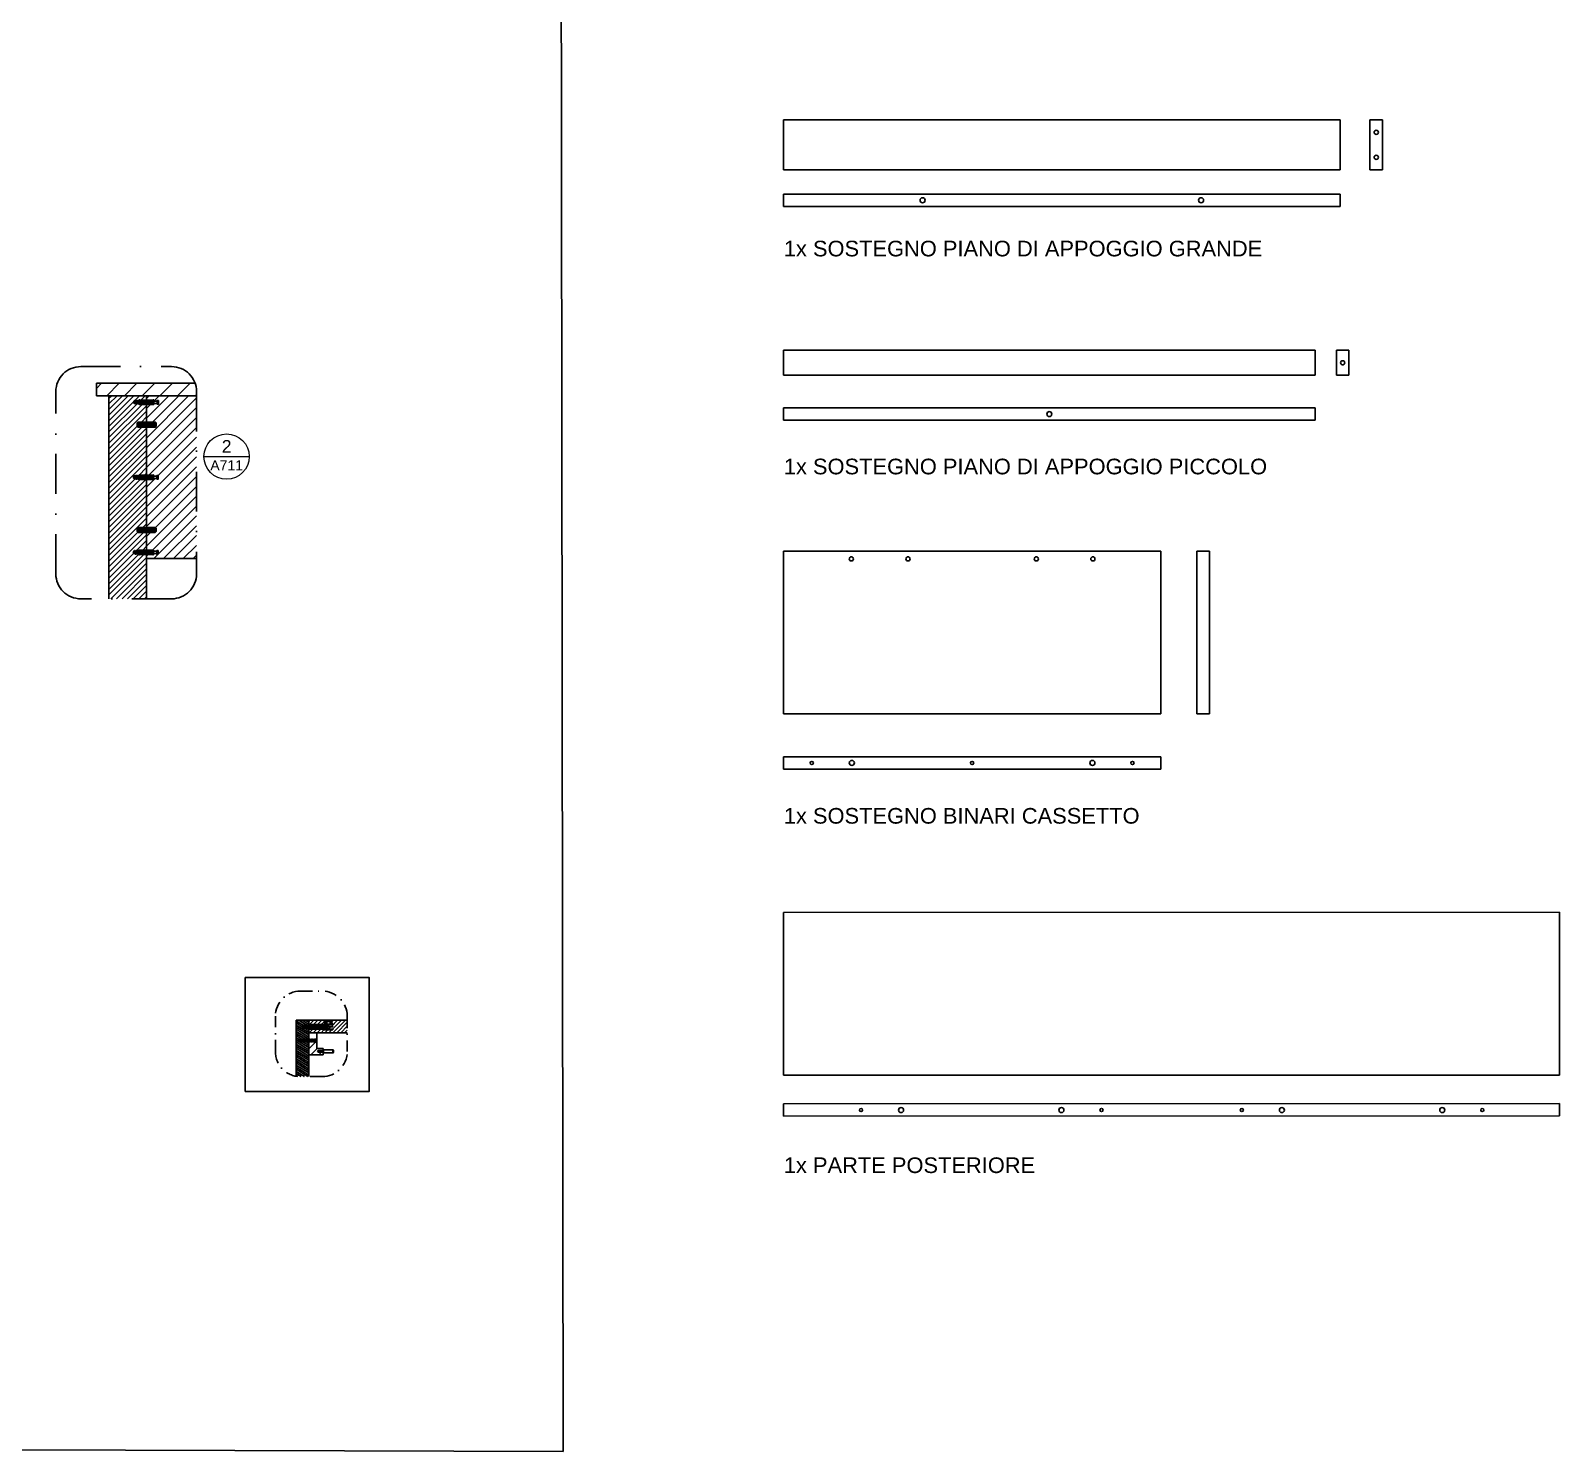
# Model space of a CAD drawing. Header units: millimetres. Extents: x 233 to 6102, y 2 to 2508.
# Drawn here: x 4704 to 4948.3, y 1676.2 to 1903.2 of the extents above; entities that cross this region are included whole.
import ezdxf
from ezdxf.enums import TextEntityAlignment as Align

# ---------------------------------------------------------------- set-up
doc = ezdxf.new("R2010")
doc.units = ezdxf.units.MM
doc.linetypes.add('TRATTOPUNTO2', pattern=[12.7, 6.35, -3.175, 0, -3.175])
doc.layers.add('A-ANNO-SYMB', color=202, linetype='Continuous', lineweight=18)
for name, color, linetype in [('ALTRE LINEE', 70, 'Continuous'), ('CONTRONO SEZIONI', 26, 'Continuous'), ('G-ANNO-GEOMETRY', 7, 'Continuous'), ('G-ANNO-SYSTEM', 7, 'Continuous'), ('LINEE SEZIONE', 129, 'Continuous'), ('SIMBOLI', 201, 'Continuous'), ('Viti', 3, 'Continuous')]:
    doc.layers.add(name, color=color, linetype=linetype)
doc.styles.add('ARIAL', font='arial.ttf')
doc.styles.get("Standard").update_dxf_attribs({"font": 'arial.ttf'})

# ---------------------------------------------------------------- blocks, each defined once
blk = doc.blocks.new('DETAGLI')
at = {"layer": 'A-ANNO-SYMB', "linetype": 'Continuous'}
blk.add_line((486.66, 356.17), (504.76, 356.17), dxfattribs=at)
blk.add_circle((495.71, 356.17), 9.05, dxfattribs=at)
for tag, p in [('TAVOLA', (495.71, 362.76)), ('SEZIONE', (495.71, 354.67))]:
    blk.add_attdef(tag, text='', height=5, dxfattribs=at).set_placement(p, align=Align.TOP_CENTER)

msp = doc.modelspace()

# ---------------------------------------------------------------- hatches: boundary and pattern name
at = {"layer": 'ALTRE LINEE'}
h = msp.add_hatch(dxfattribs=at)
h.set_pattern_fill('ANSI31', color=256, scale=0.63)
h.set_pattern_definition([(45, (4413.3992, 1867.3552), (-1.41439, 1.41439), [])])
edge = h.paths.add_edge_path()
edge.add_arc((4726.56, 1845.52), 4, 0, 19.5461)
edge.add_line((4730.33, 1846.86), (4714.57, 1846.86))
edge.add_line((4714.57, 1846.86), (4714.57, 1844.86))
edge.add_line((4714.57, 1844.86), (4716.57, 1844.85))
edge.add_line((4716.57, 1844.85), (4722.57, 1844.84))
edge.add_line((4722.57, 1844.84), (4730.56, 1844.84))
edge.add_line((4730.56, 1844.84), (4730.56, 1845.52))
h = msp.add_hatch(dxfattribs=at)
h.set_pattern_fill('ANSI31', color=256, scale=0.2)
h.set_pattern_definition([(45, (4428.6863, 1872.683), (-0.4490128, 0.4490128), [])])
h.paths.add_polyline_path([(4720.56, 1831.64, -0.427564), (4720.56, 1832.05), (4720.62, 1832.05), (4720.62, 1832.13), (4720.67, 1832.13), (4720.69, 1832.05), (4720.76, 1832.05), (4720.76, 1832.13), (4720.81, 1832.13), (4720.83, 1832.05), (4720.9, 1832.05), (4720.9, 1832.13), (4720.95, 1832.13), (4720.97, 1832.05), (4721.04, 1832.05), (4721.04, 1832.13), (4721.09, 1832.13), (4721.25, 1831.56), (4721.19, 1831.56), (4721.17, 1831.64), (4721.09, 1831.64), (4721.09, 1831.56), (4721.04, 1831.56), (4721.02, 1831.64), (4720.95, 1831.64), (4720.95, 1831.56), (4720.9, 1831.56), (4720.88, 1831.64), (4720.81, 1831.64), (4720.81, 1831.56), (4720.76, 1831.56), (4720.74, 1831.64)], flags=16)
h.paths.add_polyline_path([(4720.58, 1820.13), (4720.63, 1820.13), (4720.66, 1820.05), (4720.73, 1820.05), (4720.73, 1820.13), (4720.77, 1820.13), (4720.8, 1820.05), (4720.87, 1820.05), (4720.87, 1820.13), (4720.92, 1820.13), (4720.94, 1820.05), (4721.01, 1820.05), (4721.01, 1820.13), (4721.06, 1820.13), (4721.2, 1819.64), (4721.21, 1819.64), (4721.21, 1819.55), (4721.16, 1819.55), (4721.13, 1819.64), (4721.06, 1819.64), (4721.06, 1819.55), (4721.01, 1819.55), (4720.99, 1819.64), (4720.92, 1819.64), (4720.92, 1819.55), (4720.87, 1819.55), (4720.85, 1819.64), (4720.78, 1819.64), (4720.78, 1819.55), (4720.73, 1819.55), (4720.71, 1819.64), (4720.53, 1819.64, -0.427564), (4720.53, 1820.05), (4720.58, 1820.05)], flags=16)
h.paths.add_polyline_path([(4720.8, 1843.56), (4720.77, 1843.64), (4720.6, 1843.64, -0.427564), (4720.6, 1844.05), (4720.65, 1844.05), (4720.65, 1844.13), (4720.7, 1844.13), (4720.72, 1844.05), (4720.79, 1844.05), (4720.79, 1844.13), (4720.84, 1844.13), (4720.86, 1844.05), (4720.93, 1844.05), (4720.93, 1844.13), (4720.98, 1844.13), (4721, 1844.05), (4721.07, 1844.05), (4721.07, 1844.13), (4721.12, 1844.13), (4721.26, 1843.64), (4721.27, 1843.64), (4721.27, 1843.56), (4721.22, 1843.56), (4721.2, 1843.64), (4721.13, 1843.64), (4721.13, 1843.56), (4721.08, 1843.56), (4721.05, 1843.64), (4720.99, 1843.64), (4720.99, 1843.56), (4720.94, 1843.56), (4720.91, 1843.64), (4720.84, 1843.64), (4720.84, 1843.56)], flags=16)
h.paths.add_polyline_path([(4716.57, 1812.42), (4722.57, 1812.42), (4722.57, 1819.48), (4721.43, 1819.48), (4721.43, 1819.44), (4721.38, 1819.44), (4721.38, 1819.55), (4721.32, 1819.55), (4721.18, 1820.05), (4721.17, 1820.05), (4721.17, 1820.13), (4721.22, 1820.13), (4721.24, 1820.05), (4721.38, 1820.05), (4721.38, 1820.22), (4721.43, 1820.22), (4722.57, 1820.2), (4722.57, 1823.04), (4721.22, 1823.04), (4721.07, 1823.16), (4721.07, 1823.72), (4721.22, 1823.84), (4722.57, 1823.84), (4722.57, 1831.48), (4721.47, 1831.48), (4721.47, 1831.44), (4721.41, 1831.44), (4721.41, 1831.56), (4721.35, 1831.56), (4721.21, 1832.05), (4721.2, 1832.05), (4721.2, 1832.13), (4721.25, 1832.13), (4721.28, 1832.05), (4721.41, 1832.05), (4721.41, 1832.22), (4721.47, 1832.22), (4722.57, 1832.2), (4722.57, 1839.85), (4721.22, 1839.85), (4721.07, 1839.97), (4721.07, 1840.25), (4721.07, 1840.53), (4721.22, 1840.65), (4722.57, 1840.65), (4722.57, 1843.48), (4721.5, 1843.48), (4721.5, 1843.44), (4721.44, 1843.44), (4721.44, 1843.56), (4721.38, 1843.56), (4721.24, 1844.05), (4721.23, 1844.05), (4721.23, 1844.13), (4721.28, 1844.13), (4721.31, 1844.05), (4721.44, 1844.05), (4721.44, 1844.22), (4721.5, 1844.22), (4722.57, 1844.2), (4722.57, 1844.84), (4716.57, 1844.85)])
h = msp.add_hatch(dxfattribs=at)
h.set_pattern_fill('ANSI31', color=256, scale=0.35)
h.set_pattern_definition([(45, (4428.6863, 1872.683), (-0.7857724, 0.7857724), [])])
h.paths.add_polyline_path([(4730.56, 1844.84), (4722.57, 1844.84), (4722.57, 1844.18), (4723.65, 1844.18), (4723.65, 1844.22), (4723.73, 1844.22), (4723.73, 1844.01), (4724.25, 1844.01), (4724.25, 1844.13), (4724.48, 1844.13), (4724.48, 1843.54), (4724.25, 1843.54), (4724.25, 1843.65), (4723.73, 1843.65), (4723.73, 1843.44), (4723.65, 1843.44), (4722.57, 1843.46), (4722.57, 1840.65), (4723.94, 1840.65), (4724.09, 1840.53), (4724.09, 1839.97), (4723.94, 1839.85), (4722.57, 1839.85), (4722.57, 1832.18), (4723.61, 1832.18), (4723.61, 1832.22), (4723.7, 1832.22), (4723.7, 1832.01), (4724.22, 1832.01), (4724.22, 1832.13), (4724.45, 1832.13), (4724.45, 1831.83), (4724.48, 1831.83), (4724.45, 1831.83), (4724.45, 1831.54), (4724.22, 1831.54), (4724.22, 1831.65), (4723.7, 1831.65), (4723.7, 1831.44), (4723.61, 1831.44), (4722.57, 1831.46), (4722.57, 1823.84), (4723.94, 1823.84), (4724.09, 1823.72), (4724.09, 1823.16), (4723.94, 1823.04), (4722.57, 1823.04), (4722.57, 1820.18), (4723.58, 1820.18), (4723.58, 1820.22), (4723.67, 1820.22), (4723.67, 1820.01), (4724.19, 1820.01), (4724.19, 1820.13), (4724.41, 1820.13), (4724.41, 1819.54), (4724.19, 1819.54), (4724.19, 1819.65), (4723.67, 1819.65), (4723.67, 1819.44), (4723.58, 1819.44), (4722.57, 1819.46), (4722.57, 1818.84), (4730.56, 1818.84)])
h = msp.add_hatch(dxfattribs=at)
h.set_pattern_fill('ANSI31', color=256, scale=0.09, angle=103)
h.set_pattern_definition([(148, (4263.2298, 1710.36095), (-0.15142443, -0.24232974), [])])
edge = h.paths.add_edge_path()
edge.add_line((4748.49, 1741.69), (4748.41, 1741.69))
edge.add_line((4748.41, 1741.69), (4748.31, 1741.6))
edge.add_line((4748.31, 1741.6), (4748.31, 1741.69))
edge.add_line((4748.31, 1741.69), (4748.19, 1741.69))
edge.add_line((4748.19, 1741.69), (4748.09, 1741.6))
edge.add_line((4748.09, 1741.6), (4748.09, 1741.69))
edge.add_line((4748.09, 1741.69), (4747.97, 1741.69))
edge.add_line((4747.97, 1741.69), (4747.87, 1741.6))
edge.add_line((4747.87, 1741.6), (4747.87, 1741.69))
edge.add_line((4747.87, 1741.69), (4747.75, 1741.69))
edge.add_line((4747.75, 1741.69), (4747.66, 1741.6))
edge.add_line((4747.66, 1741.6), (4747.66, 1741.69))
edge.add_line((4747.66, 1741.69), (4747.53, 1741.69))
edge.add_line((4747.53, 1741.69), (4747.44, 1741.6))
edge.add_line((4747.44, 1741.6), (4747.44, 1741.69))
edge.add_line((4747.44, 1741.69), (4747.31, 1741.69))
edge.add_line((4747.31, 1741.69), (4747.22, 1741.6))
edge.add_line((4747.22, 1741.6), (4747.22, 1741.69))
edge.add_line((4747.22, 1741.69), (4747.06, 1741.69))
edge.add_line((4747.06, 1741.69), (4747, 1741.69))
edge.add_arc((4747.06, 1741.8), 0.131, 223.9847, 243.2557, ccw=False)
edge.add_arc((4747.02, 1741.75), 0.06, 214.5387, 249.0774)
edge.add_arc((4747.06, 1741.8), 0.131, 205.7535, 239.6313, ccw=False)
edge.add_line((4746.95, 1741.75), (4746.95, 1741.93))
edge.add_arc((4747.06, 1741.87), 0.131, 136.0153, 154.2465, ccw=False)
edge.add_arc((4747.02, 1741.93), 0.06, 90, 145.4613, ccw=False)
edge.add_line((4747.02, 1741.99), (4747.1, 1741.99))
edge.add_line((4747.1, 1741.99), (4747.18, 1742.08))
edge.add_line((4747.18, 1742.08), (4747.18, 1741.99))
edge.add_line((4747.18, 1741.99), (4747.3, 1741.99))
edge.add_line((4747.3, 1741.99), (4747.4, 1742.08))
edge.add_line((4747.4, 1742.08), (4747.4, 1741.99))
edge.add_line((4747.4, 1741.99), (4747.52, 1741.99))
edge.add_line((4747.52, 1741.99), (4747.61, 1742.08))
edge.add_line((4747.61, 1742.08), (4747.61, 1741.99))
edge.add_line((4747.61, 1741.99), (4747.74, 1741.99))
edge.add_line((4747.74, 1741.99), (4747.83, 1742.08))
edge.add_line((4747.83, 1742.08), (4747.83, 1741.99))
edge.add_line((4747.83, 1741.99), (4747.96, 1741.99))
edge.add_line((4747.96, 1741.99), (4748.05, 1742.08))
edge.add_line((4748.05, 1742.08), (4748.05, 1741.99))
edge.add_line((4748.05, 1741.99), (4748.17, 1741.99))
edge.add_line((4748.17, 1741.99), (4748.27, 1742.08))
edge.add_line((4748.27, 1742.08), (4748.27, 1741.99))
edge.add_line((4748.27, 1741.99), (4748.39, 1741.99))
edge.add_line((4748.39, 1741.99), (4748.49, 1742.08))
edge.add_line((4748.49, 1742.08), (4748.49, 1743.76))
edge.add_line((4748.49, 1743.76), (4748.43, 1743.76))
edge.add_line((4748.43, 1743.76), (4748.4, 1743.85))
edge.add_line((4748.4, 1743.85), (4748.3, 1743.85))
edge.add_line((4748.3, 1743.85), (4748.31, 1743.81))
edge.add_line((4748.31, 1743.81), (4748.31, 1743.76))
edge.add_line((4748.31, 1743.76), (4748.26, 1743.76))
edge.add_line((4748.26, 1743.76), (4748.24, 1743.85))
edge.add_line((4748.24, 1743.85), (4748.16, 1743.85))
edge.add_line((4748.16, 1743.85), (4748.17, 1743.81))
edge.add_line((4748.17, 1743.81), (4748.17, 1743.76))
edge.add_line((4748.17, 1743.76), (4748.12, 1743.76))
edge.add_line((4748.12, 1743.76), (4748.1, 1743.85))
edge.add_line((4748.1, 1743.85), (4748.02, 1743.85))
edge.add_line((4748.02, 1743.85), (4748.03, 1743.81))
edge.add_line((4748.03, 1743.81), (4748.03, 1743.76))
edge.add_line((4748.03, 1743.76), (4747.98, 1743.76))
edge.add_line((4747.98, 1743.76), (4747.96, 1743.85))
edge.add_line((4747.96, 1743.85), (4747.88, 1743.85))
edge.add_line((4747.88, 1743.85), (4747.89, 1743.81))
edge.add_line((4747.89, 1743.81), (4747.89, 1743.76))
edge.add_line((4747.89, 1743.76), (4747.84, 1743.76))
edge.add_line((4747.84, 1743.76), (4747.82, 1743.85))
edge.add_line((4747.82, 1743.85), (4747.64, 1743.85))
edge.add_arc((4747.84, 1744.05), 0.285, 133.7004, 226.2996, ccw=False)
edge.add_line((4747.64, 1744.26), (4747.7, 1744.26))
edge.add_line((4747.7, 1744.26), (4747.69, 1744.29))
edge.add_line((4747.69, 1744.29), (4747.69, 1744.34))
edge.add_line((4747.69, 1744.34), (4747.74, 1744.34))
edge.add_line((4747.74, 1744.34), (4747.77, 1744.26))
edge.add_line((4747.77, 1744.26), (4747.84, 1744.26))
edge.add_line((4747.84, 1744.26), (4747.83, 1744.29))
edge.add_line((4747.83, 1744.29), (4747.83, 1744.34))
edge.add_line((4747.83, 1744.34), (4747.88, 1744.34))
edge.add_line((4747.88, 1744.34), (4747.91, 1744.26))
edge.add_line((4747.91, 1744.26), (4747.98, 1744.26))
edge.add_line((4747.98, 1744.26), (4747.98, 1744.29))
edge.add_line((4747.98, 1744.29), (4747.98, 1744.34))
edge.add_line((4747.98, 1744.34), (4748.03, 1744.34))
edge.add_line((4748.03, 1744.34), (4748.05, 1744.26))
edge.add_line((4748.05, 1744.26), (4748.13, 1744.26))
edge.add_line((4748.13, 1744.26), (4748.12, 1744.29))
edge.add_line((4748.12, 1744.29), (4748.12, 1744.34))
edge.add_line((4748.12, 1744.34), (4748.17, 1744.34))
edge.add_line((4748.17, 1744.34), (4748.19, 1744.26))
edge.add_line((4748.19, 1744.26), (4748.29, 1744.26))
edge.add_line((4748.29, 1744.26), (4748.28, 1744.29))
edge.add_line((4748.28, 1744.29), (4748.28, 1744.34))
edge.add_line((4748.28, 1744.34), (4748.33, 1744.34))
edge.add_line((4748.33, 1744.34), (4748.35, 1744.26))
edge.add_line((4748.35, 1744.26), (4748.49, 1744.26))
edge.add_line((4748.49, 1744.26), (4748.49, 1745.09))
edge.add_line((4748.49, 1745.09), (4746.49, 1745.09))
edge.add_line((4746.49, 1745.09), (4746.49, 1736.08))
edge.add_line((4746.49, 1736.08), (4748.49, 1736.08))
edge.add_line((4748.49, 1736.08), (4748.49, 1741.69))
h = msp.add_hatch(dxfattribs=at)
h.set_pattern_fill('ANSI31', color=256, scale=0.14)
h.set_pattern_definition([(45, (4263.2298, 1710.36095), (-0.31430896, 0.31430896), [])])
h.paths.add_polyline_path([(4750.82, 1744.97), (4750.82, 1745.09), (4748.49, 1745.09), (4748.49, 1744.43), (4748.54, 1744.43), (4748.54, 1744.39), (4750.69, 1744.39), (4750.69, 1744.43), (4750.78, 1744.43), (4750.78, 1744.22), (4750.82, 1744.22), (4750.82, 1744.49)], flags=17)
h.paths.add_polyline_path([(4751.06, 1744.97), (4750.82, 1744.97), (4750.82, 1744.49), (4751.06, 1744.49)], flags=17)
h.paths.add_polyline_path([(4751.36, 1744.89), (4751.11, 1744.89), (4751.11, 1744.49), (4751.36, 1744.49)], flags=17)
h.paths.add_polyline_path([(4752.13, 1744.89), (4751.9, 1744.89), (4751.9, 1744.49), (4752.13, 1744.49)], flags=17)
h.paths.add_polyline_path([(4754.64, 1743.09), (4754.64, 1745.09), (4752.33, 1745.09), (4752.33, 1744.97), (4752.2, 1744.97), (4752.2, 1744.58), (4752.33, 1744.58), (4752.33, 1744.43), (4750.89, 1744.43), (4750.89, 1744.22), (4751.29, 1744.22), (4751.29, 1744.33), (4751.52, 1744.33), (4751.52, 1744.11), (4752.33, 1744.11), (4752.33, 1744.04), (4751.52, 1744.04), (4751.52, 1743.74), (4751.29, 1743.74), (4751.29, 1743.86), (4750.89, 1743.86), (4750.89, 1743.67), (4752.33, 1743.67), (4752.33, 1743.55), (4750.82, 1743.55), (4750.82, 1743.86), (4750.78, 1743.86), (4750.78, 1743.65), (4750.69, 1743.65), (4750.69, 1743.69), (4748.54, 1743.69), (4748.54, 1743.65), (4748.49, 1743.65), (4748.49, 1743.09), (4749.79, 1743.09)])
h = msp.add_hatch(dxfattribs=at)
h.set_pattern_fill('ANSI31', color=256, scale=0.28)
h.set_pattern_definition([(45, (4263.2298, 1710.36095), (-0.628618, 0.628618), [])])
h.paths.add_polyline_path([(4749.79, 1741.56), (4749.75, 1741.56, -0.088513), (4749.67, 1741.69), (4749.5, 1741.69), (4749.4, 1741.6), (4749.4, 1741.69), (4749.28, 1741.69), (4749.19, 1741.6), (4749.19, 1741.69), (4749.06, 1741.69), (4748.97, 1741.6), (4748.97, 1741.69), (4748.84, 1741.69), (4748.75, 1741.6), (4748.75, 1741.69), (4748.63, 1741.69), (4748.53, 1741.6), (4748.53, 1741.69), (4748.49, 1741.69), (4748.49, 1739.59), (4750.79, 1739.59), (4750.79, 1739.97), (4750.71, 1739.97), (4750.71, 1739.94), (4750.68, 1739.94), (4750.68, 1739.97), (4750.6, 1739.97), (4750.6, 1739.94), (4750.57, 1739.94), (4750.57, 1739.97), (4750.49, 1739.97), (4750.49, 1739.94), (4750.46, 1739.94), (4750.46, 1739.97), (4750.37, 1739.97), (4750.37, 1739.94), (4750.35, 1739.94), (4750.34, 1739.97), (4750.26, 1739.97), (4750.26, 1739.94), (4750.24, 1739.94), (4750.23, 1739.97), (4750.15, 1739.97), (4750.15, 1739.94), (4750.13, 1739.94), (4750.12, 1739.97), (4750.07, 1739.97), (4750.07, 1739.94), (4750.04, 1739.94), (4750.04, 1739.97), (4750.01, 1739.97), (4749.89, 1740.11), (4750.01, 1740.26), (4750.04, 1740.26), (4750.04, 1740.28), (4750.06, 1740.28), (4750.07, 1740.26), (4750.15, 1740.26), (4750.15, 1740.28), (4750.18, 1740.28), (4750.18, 1740.26), (4750.26, 1740.26), (4750.26, 1740.28), (4750.29, 1740.28), (4750.29, 1740.26), (4750.37, 1740.26), (4750.37, 1740.28), (4750.4, 1740.28), (4750.41, 1740.26), (4750.49, 1740.26), (4750.49, 1740.28), (4750.51, 1740.28), (4750.52, 1740.26), (4750.6, 1740.26), (4750.6, 1740.28), (4750.62, 1740.28), (4750.63, 1740.26), (4750.71, 1740.26), (4750.71, 1740.28), (4750.73, 1740.28), (4750.74, 1740.26), (4750.79, 1740.26), (4750.79, 1740.59), (4749.79, 1740.59)])

# ---------------------------------------------------------------- linework, layer by layer
for p, q in [((4824.33, 1888.95), (4913.33, 1888.95)), ((4824.33, 1888.95), (4824.33, 1880.95)), ((4913.33, 1888.95), (4913.33, 1880.95)), ((4918.07, 1888.95), (4918.07, 1880.95)), ((4918.07, 1888.95), (4920.07, 1888.95)), ((4920.07, 1888.95), (4920.07, 1880.95)), ((4824.33, 1880.95), (4913.33, 1880.95)), ((4920.07, 1880.95), (4918.07, 1880.95)), ((4824.33, 1877.09), (4913.33, 1877.09)), ((4824.33, 1877.09), (4824.33, 1875.09)), ((4913.33, 1877.09), (4913.33, 1875.09)), ((4824.33, 1875.09), (4913.33, 1875.09)), ((4824.33, 1852.13), (4909.33, 1852.13)), ((4824.33, 1852.13), (4824.33, 1848.13)), ((4909.33, 1852.13), (4909.33, 1848.13)), ((4912.7, 1852.13), (4912.7, 1848.13)), ((4914.7, 1852.13), (4912.7, 1852.13)), ((4914.7, 1848.13), (4914.7, 1852.13)), ((4824.33, 1848.13), (4909.33, 1848.13)), ((4912.7, 1848.13), (4914.7, 1848.13)), ((4714.57, 1844.86), (4714.57, 1846.86)), ((4714.57, 1846.86), (4730.33, 1846.86)), ((4716.57, 1844.85), (4714.57, 1844.86)), ((4716.57, 1812.42), (4716.57, 1844.85)), ((4716.57, 1844.85), (4722.57, 1844.84)), ((4722.57, 1844.18), (4722.57, 1844.84)), ((4730.56, 1844.84), (4722.57, 1844.84)), ((4722.57, 1840.65), (4722.57, 1843.48)), ((4824.33, 1842.94), (4909.33, 1842.94)), ((4824.33, 1842.94), (4824.33, 1840.94)), ((4909.33, 1842.94), (4909.33, 1840.94)), ((4722.57, 1832.18), (4722.57, 1839.85)), ((4824.33, 1840.94), (4909.33, 1840.94)), ((4722.57, 1832.18), (4722.57, 1833.01)), ((4722.57, 1823.84), (4722.57, 1831.48)), ((4722.57, 1820.18), (4722.57, 1823.04)), ((4824.33, 1820.05), (4884.65, 1820.05)), ((4824.33, 1820.05), (4824.33, 1794.05)), ((4884.65, 1820.05), (4884.65, 1794.05)), ((4890.4, 1820.05), (4890.4, 1794.05)), ((4890.4, 1820.05), (4892.4, 1820.05)), ((4892.4, 1820.05), (4892.4, 1794.05)), ((4722.57, 1812.42), (4722.57, 1819.48)), ((4730.56, 1818.84), (4722.57, 1818.84)), ((4824.33, 1794.05), (4884.65, 1794.05)), ((4890.4, 1794.05), (4892.4, 1794.05)), ((4824.33, 1787.2), (4884.65, 1787.2)), ((4824.33, 1787.2), (4824.33, 1785.2)), ((4884.65, 1787.2), (4884.65, 1785.2)), ((4824.33, 1785.2), (4884.65, 1785.2)), ((4824.33, 1762.29), (4948.33, 1762.34)), ((4824.33, 1762.29), (4824.34, 1736.29)), ((4948.34, 1736.34), (4948.33, 1762.34)), ((4748.49, 1745.09), (4746.49, 1745.09)), ((4746.49, 1745.09), (4746.49, 1743.09)), ((4748.49, 1743.09), (4748.49, 1745.09)), ((4748.49, 1745.09), (4754.64, 1745.09)), ((4752.33, 1745.09), (4750.82, 1745.09)), ((4746.49, 1736.14), (4746.49, 1743.09)), ((4748.49, 1741.99), (4748.49, 1743.09)), ((4748.49, 1743.09), (4749.79, 1743.09)), ((4749.79, 1743.09), (4749.79, 1740.59)), ((4749.79, 1743.09), (4751.4, 1743.09)), ((4754.64, 1743.09), (4751.4, 1743.09)), ((4748.49, 1739.59), (4748.49, 1741.69)), ((4750.79, 1739.59), (4748.49, 1739.59)), ((4748.49, 1739.59), (4748.49, 1736.08)), ((4749.79, 1740.59), (4750.79, 1740.59)), ((4750.79, 1740.59), (4750.79, 1739.59)), ((4824.34, 1736.29), (4948.34, 1736.34)), ((4824.34, 1731.76), (4948.34, 1731.81)), ((4824.34, 1731.76), (4824.34, 1729.76)), ((4824.34, 1729.76), (4948.34, 1729.81)), ((4948.34, 1731.81), (4948.34, 1729.81))]:
    msp.add_line(p, q, dxfattribs=at)
at = {"layer": 'CONTRONO SEZIONI', "linetype": 'TRATTOPUNTO2'}
for points in [[(4712.08, 1849.52), (4726.56, 1849.52)], [(4708.08, 1816.42), (4708.08, 1845.52)], [(4708.08, 1816.42), (4708.08, 1845.52)], [(4730.56, 1845.52), (4730.56, 1816.42)], [(4726.56, 1812.42), (4712.08, 1812.42)]]:
    msp.add_lwpolyline(points, dxfattribs=at)
at = {"layer": 'CONTRONO SEZIONI', "linetype": 'TRATTOPUNTO2', "ltscale": 0.3}
for points in [[(4747.16, 1749.74), (4750.64, 1749.74)], [(4743.16, 1740.08), (4743.16, 1745.74)], [(4754.64, 1745.74), (4754.64, 1740.08)], [(4750.64, 1736.08), (4747.16, 1736.08)]]:
    msp.add_lwpolyline(points, dxfattribs=at)
at = {"layer": 'CONTRONO SEZIONI', "linetype": 'TRATTOPUNTO2'}
for centre, start, end in [((4712.08, 1845.52), 90, 180), ((4726.56, 1845.52), 0, 90), ((4712.08, 1816.42), 180, 270), ((4726.56, 1816.42), 270, 0)]:
    msp.add_arc(centre, 4, start, end, dxfattribs=at)
at = {"layer": 'CONTRONO SEZIONI', "linetype": 'TRATTOPUNTO2', "ltscale": 0.3}
for centre, start, end in [((4747.16, 1745.74), 90, 180), ((4750.64, 1745.74), 0, 90), ((4747.16, 1740.08), 180, 271.6999), ((4750.64, 1740.08), 270, 0)]:
    msp.add_arc(centre, 4, start, end, dxfattribs=at)
at = {"layer": 'G-ANNO-GEOMETRY'}
for p, q in [((4722.57, 1823.86), (4722.57, 1823.84)), ((4722.57, 1823.04), (4722.57, 1823.02)), ((4749.79, 1740.59), (4749.79, 1743.09))]:
    msp.add_line(p, q, dxfattribs=at)
msp.add_lwpolyline([(4246.55, 2168.87), (4788.5, 2167.25), (4789.13, 1676.2), (4247.18, 1677.82)], close=True, dxfattribs=at)
at = {"layer": 'G-ANNO-SYSTEM'}
msp.add_arc((4747.16, 1740.08), 4, 284.4427, 289.3035, dxfattribs=at)
at = {"layer": 'LINEE SEZIONE'}
msp.add_lwpolyline([(4738.34, 1751.9), (4758.17, 1751.9), (4758.17, 1733.71), (4738.34, 1733.71)], close=True, dxfattribs=at)
at = {"layer": 'Viti'}
for p, q in [((4720.66, 1844.05), (4720.6, 1844.05)), ((4720.6, 1843.64), (4720.77, 1843.64)), ((4720.65, 1844.13), (4720.7, 1844.13)), ((4720.65, 1844.13), (4720.65, 1844.08)), ((4720.8, 1843.56), (4720.65, 1844.08)), ((4720.7, 1844.13), (4720.84, 1843.6)), ((4720.8, 1844.05), (4720.72, 1844.05)), ((4720.79, 1844.13), (4720.84, 1844.13)), ((4720.79, 1844.13), (4720.79, 1844.08)), ((4720.94, 1843.56), (4720.79, 1844.08)), ((4720.84, 1843.56), (4720.8, 1843.56)), ((4720.84, 1844.13), (4720.99, 1843.6)), ((4720.84, 1843.64), (4720.91, 1843.64)), ((4720.84, 1843.6), (4720.84, 1843.56)), ((4720.94, 1844.05), (4720.86, 1844.05)), ((4720.93, 1844.13), (4720.98, 1844.13)), ((4720.93, 1844.13), (4720.93, 1844.08)), ((4721.08, 1843.56), (4720.93, 1844.08)), ((4720.99, 1843.56), (4720.94, 1843.56)), ((4720.98, 1844.13), (4721.13, 1843.6)), ((4720.98, 1843.64), (4721.05, 1843.64)), ((4720.99, 1843.6), (4720.99, 1843.56)), ((4721.08, 1844.05), (4721, 1844.05)), ((4721.07, 1844.13), (4721.12, 1844.13)), ((4721.07, 1844.13), (4721.07, 1844.08)), ((4721.22, 1843.56), (4721.07, 1844.08)), ((4721.13, 1843.56), (4721.08, 1843.56)), ((4721.12, 1844.13), (4721.27, 1843.6)), ((4721.12, 1843.64), (4721.2, 1843.64)), ((4721.13, 1843.6), (4721.13, 1843.56)), ((4721.24, 1844.05), (4721.15, 1844.05)), ((4721.27, 1843.56), (4721.22, 1843.56)), ((4721.23, 1844.13), (4721.28, 1844.13)), ((4721.23, 1844.13), (4721.23, 1844.08)), ((4721.38, 1843.56), (4721.23, 1844.08)), ((4721.26, 1843.64), (4721.36, 1843.64)), ((4721.27, 1843.6), (4721.27, 1843.56)), ((4721.28, 1844.13), (4721.43, 1843.6)), ((4721.44, 1844.05), (4721.31, 1844.05)), ((4721.43, 1843.56), (4721.38, 1843.56)), ((4721.42, 1843.64), (4721.44, 1843.64)), ((4721.43, 1843.6), (4721.43, 1843.56)), ((4723.65, 1843.44), (4723.65, 1844.22)), ((4723.65, 1844.22), (4723.73, 1844.22)), ((4723.73, 1843.44), (4723.65, 1843.44)), ((4723.73, 1844.22), (4723.73, 1843.44)), ((4721.22, 1840.65), (4721.07, 1840.53)), ((4721.07, 1840.53), (4721.07, 1839.97)), ((4721.07, 1839.97), (4721.22, 1839.85)), ((4721.22, 1839.85), (4721.22, 1840.65)), ((4721.22, 1840.65), (4723.94, 1840.65)), ((4723.94, 1839.85), (4721.22, 1839.85)), ((4723.84, 1839.97), (4721.3, 1839.97)), ((4723.84, 1840.53), (4721.31, 1840.53)), ((4723.84, 1840.39), (4721.31, 1840.39)), ((4723.84, 1840.25), (4721.31, 1840.25)), ((4723.84, 1840.11), (4721.31, 1840.11)), ((4723.94, 1840.65), (4724.09, 1840.53)), ((4723.94, 1839.85), (4723.94, 1840.65)), ((4724.09, 1839.97), (4723.94, 1839.85)), ((4724.09, 1840.53), (4724.09, 1839.97)), ((4720.63, 1832.05), (4720.56, 1832.05)), ((4720.56, 1831.64), (4720.74, 1831.64)), ((4720.62, 1832.13), (4720.67, 1832.13)), ((4720.62, 1832.13), (4720.62, 1832.08)), ((4720.76, 1831.56), (4720.62, 1832.08)), ((4720.67, 1832.13), (4720.81, 1831.6)), ((4720.77, 1832.05), (4720.69, 1832.05)), ((4720.76, 1832.13), (4720.81, 1832.13)), ((4720.76, 1832.13), (4720.76, 1832.08)), ((4720.9, 1831.56), (4720.76, 1832.08)), ((4720.81, 1831.56), (4720.76, 1831.56)), ((4720.8, 1831.64), (4720.88, 1831.64)), ((4720.81, 1832.13), (4720.95, 1831.6)), ((4720.81, 1831.6), (4720.81, 1831.56)), ((4720.91, 1832.05), (4720.83, 1832.05)), ((4720.9, 1832.13), (4720.95, 1832.13)), ((4720.9, 1832.13), (4720.9, 1832.08)), ((4721.04, 1831.56), (4720.9, 1832.08)), ((4720.95, 1831.56), (4720.9, 1831.56)), ((4720.94, 1831.64), (4721.02, 1831.64)), ((4720.95, 1832.13), (4721.09, 1831.6)), ((4720.95, 1831.6), (4720.95, 1831.56)), ((4721.05, 1832.05), (4720.97, 1832.05)), ((4721.04, 1832.13), (4721.09, 1832.13)), ((4721.04, 1832.13), (4721.04, 1832.08)), ((4721.19, 1831.56), (4721.04, 1832.08)), ((4721.09, 1831.56), (4721.04, 1831.56)), ((4721.09, 1832.13), (4721.24, 1831.6)), ((4721.09, 1831.64), (4721.17, 1831.64)), ((4721.09, 1831.6), (4721.09, 1831.56)), ((4721.21, 1832.05), (4721.11, 1832.05)), ((4721.24, 1831.56), (4721.19, 1831.56)), ((4721.2, 1832.13), (4721.25, 1832.13)), ((4721.2, 1832.13), (4721.2, 1832.08)), ((4721.35, 1831.56), (4721.2, 1832.08)), ((4721.23, 1831.64), (4721.33, 1831.64)), ((4721.24, 1831.6), (4721.24, 1831.56)), ((4721.25, 1832.13), (4721.4, 1831.6)), ((4721.41, 1832.05), (4721.28, 1832.05)), ((4721.4, 1831.56), (4721.35, 1831.56)), ((4721.39, 1831.64), (4721.41, 1831.64)), ((4721.4, 1831.6), (4721.4, 1831.56)), ((4723.61, 1831.44), (4723.61, 1832.22)), ((4723.61, 1832.22), (4723.7, 1832.22)), ((4723.7, 1831.44), (4723.61, 1831.44)), ((4723.7, 1832.22), (4723.7, 1831.44)), ((4721.22, 1823.84), (4721.07, 1823.72)), ((4721.07, 1823.72), (4721.07, 1823.16)), ((4721.07, 1823.16), (4721.22, 1823.04)), ((4721.22, 1823.04), (4721.22, 1823.84)), ((4721.22, 1823.84), (4723.94, 1823.84)), ((4723.94, 1823.04), (4721.22, 1823.04)), ((4723.84, 1823.16), (4721.3, 1823.16)), ((4723.84, 1823.72), (4721.31, 1823.72)), ((4723.84, 1823.58), (4721.31, 1823.58)), ((4723.84, 1823.44), (4721.31, 1823.44)), ((4723.84, 1823.3), (4721.31, 1823.3)), ((4723.94, 1823.84), (4724.09, 1823.72)), ((4723.94, 1823.04), (4723.94, 1823.84)), ((4724.09, 1823.16), (4723.94, 1823.04)), ((4724.09, 1823.72), (4724.09, 1823.16)), ((4720.58, 1820.13), (4720.63, 1820.13)), ((4720.58, 1820.13), (4720.58, 1820.08)), ((4720.73, 1819.55), (4720.58, 1820.08)), ((4720.63, 1820.13), (4720.78, 1819.6)), ((4720.73, 1820.13), (4720.77, 1820.13)), ((4720.73, 1820.13), (4720.73, 1820.08)), ((4720.87, 1819.55), (4720.73, 1820.08)), ((4720.77, 1820.13), (4720.92, 1819.6)), ((4720.87, 1820.13), (4720.92, 1820.13)), ((4720.87, 1820.13), (4720.87, 1820.08)), ((4721.01, 1819.55), (4720.87, 1820.08)), ((4720.92, 1820.13), (4721.06, 1819.6)), ((4721.01, 1820.13), (4721.06, 1820.13)), ((4721.01, 1820.13), (4721.01, 1820.08)), ((4721.16, 1819.55), (4721.01, 1820.08)), ((4721.06, 1820.13), (4721.21, 1819.6)), ((4721.17, 1820.13), (4721.22, 1820.13)), ((4721.17, 1820.13), (4721.17, 1820.08)), ((4721.32, 1819.55), (4721.17, 1820.08)), ((4721.22, 1820.13), (4721.37, 1819.6)), ((4723.58, 1819.44), (4723.58, 1820.22)), ((4723.58, 1820.22), (4723.67, 1820.22)), ((4723.67, 1820.22), (4723.67, 1819.44)), ((4720.59, 1820.05), (4720.53, 1820.05)), ((4720.53, 1819.64), (4720.71, 1819.64)), ((4720.73, 1820.05), (4720.66, 1820.05)), ((4720.78, 1819.55), (4720.73, 1819.55)), ((4720.77, 1819.64), (4720.85, 1819.64)), ((4720.78, 1819.6), (4720.78, 1819.55)), ((4720.88, 1820.05), (4720.8, 1820.05)), ((4720.92, 1819.55), (4720.87, 1819.55)), ((4720.91, 1819.64), (4720.99, 1819.64)), ((4720.92, 1819.6), (4720.92, 1819.55)), ((4721.02, 1820.05), (4720.94, 1820.05)), ((4721.06, 1819.55), (4721.01, 1819.55)), ((4721.05, 1819.64), (4721.13, 1819.64)), ((4721.06, 1819.6), (4721.06, 1819.55)), ((4721.18, 1820.05), (4721.08, 1820.05)), ((4721.21, 1819.55), (4721.16, 1819.55)), ((4721.2, 1819.64), (4721.29, 1819.64)), ((4721.21, 1819.6), (4721.21, 1819.55)), ((4721.38, 1820.05), (4721.24, 1820.05)), ((4721.37, 1819.55), (4721.32, 1819.55)), ((4721.36, 1819.64), (4721.38, 1819.64)), ((4721.37, 1819.6), (4721.37, 1819.55)), ((4723.67, 1819.44), (4723.58, 1819.44)), ((4747.69, 1744.34), (4747.74, 1744.34)), ((4747.69, 1744.34), (4747.69, 1744.29)), ((4747.74, 1744.34), (4747.89, 1743.81)), ((4747.83, 1744.34), (4747.88, 1744.34)), ((4747.83, 1744.34), (4747.83, 1744.29)), ((4747.88, 1744.34), (4748.03, 1743.81)), ((4747.98, 1744.34), (4748.03, 1744.34)), ((4747.98, 1744.34), (4747.98, 1744.29)), ((4748.03, 1744.34), (4748.17, 1743.81)), ((4748.12, 1744.34), (4748.17, 1744.34)), ((4748.12, 1744.34), (4748.12, 1744.29)), ((4748.17, 1744.34), (4748.31, 1743.81)), ((4748.28, 1744.34), (4748.33, 1744.34)), ((4748.28, 1744.34), (4748.28, 1744.29)), ((4748.33, 1744.34), (4748.48, 1743.81)), ((4750.69, 1743.65), (4750.69, 1744.43)), ((4750.69, 1744.43), (4750.78, 1744.43)), ((4750.78, 1744.43), (4750.78, 1743.65)), ((4750.82, 1745.09), (4750.82, 1744.97)), ((4750.82, 1744.97), (4752.33, 1744.97)), ((4750.82, 1743.9), (4750.82, 1744.49)), ((4750.82, 1744.49), (4751.06, 1744.49)), ((4752.33, 1744.43), (4750.89, 1744.43)), ((4750.89, 1744.43), (4750.89, 1744.11)), ((4751.06, 1744.49), (4751.06, 1744.97)), ((4751.11, 1744.49), (4751.11, 1744.89)), ((4752.13, 1744.89), (4751.11, 1744.89)), ((4751.11, 1744.49), (4752.13, 1744.49)), ((4751.36, 1744.89), (4751.36, 1744.49)), ((4751.9, 1744.89), (4751.9, 1744.49)), ((4752.13, 1744.49), (4752.13, 1744.89)), ((4752.2, 1744.97), (4752.2, 1744.58)), ((4752.2, 1744.58), (4752.33, 1744.58)), ((4752.33, 1744.97), (4752.33, 1745.09)), ((4752.33, 1744.58), (4752.33, 1744.43)), ((4746.95, 1741.93), (4746.95, 1741.75)), ((4747.06, 1741.99), (4747.02, 1741.99)), ((4747.18, 1741.99), (4747.06, 1741.99)), ((4747.3, 1741.99), (4747.18, 1741.99)), ((4747.52, 1741.99), (4747.4, 1741.99)), ((4747.74, 1741.99), (4747.61, 1741.99)), ((4748.49, 1744.26), (4747.64, 1744.26)), ((4747.64, 1743.85), (4748.49, 1743.85)), ((4747.84, 1743.76), (4747.69, 1744.29)), ((4747.98, 1743.76), (4747.83, 1744.29)), ((4747.96, 1741.99), (4747.83, 1741.99)), ((4747.89, 1743.76), (4747.84, 1743.76)), ((4747.89, 1743.81), (4747.89, 1743.76)), ((4748.12, 1743.76), (4747.98, 1744.29)), ((4748.03, 1743.76), (4747.98, 1743.76)), ((4748.03, 1743.81), (4748.03, 1743.76)), ((4748.17, 1741.99), (4748.05, 1741.99)), ((4748.26, 1743.76), (4748.12, 1744.29)), ((4748.17, 1743.76), (4748.12, 1743.76)), ((4748.17, 1743.81), (4748.17, 1743.76)), ((4748.31, 1743.76), (4748.26, 1743.76)), ((4748.39, 1741.99), (4748.27, 1741.99)), ((4748.43, 1743.76), (4748.28, 1744.29)), ((4748.31, 1743.81), (4748.31, 1743.76)), ((4748.48, 1743.76), (4748.43, 1743.76)), ((4748.48, 1743.81), (4748.48, 1743.76)), ((4748.61, 1741.99), (4748.49, 1741.99)), ((4748.83, 1741.99), (4748.71, 1741.99)), ((4749.05, 1741.99), (4748.92, 1741.99)), ((4749.27, 1741.99), (4749.14, 1741.99)), ((4749.48, 1741.99), (4749.36, 1741.99)), ((4749.67, 1741.99), (4749.58, 1741.99)), ((4750.78, 1743.65), (4750.69, 1743.65)), ((4750.82, 1743.55), (4750.82, 1743.9)), ((4752.33, 1743.55), (4750.82, 1743.55)), ((4750.89, 1744.11), (4752.33, 1744.11)), ((4750.89, 1744.04), (4752.33, 1744.04)), ((4750.89, 1744.04), (4750.89, 1743.67)), ((4750.89, 1743.67), (4752.33, 1743.67)), ((4752.33, 1744.11), (4752.33, 1744.04)), ((4752.33, 1743.67), (4752.33, 1743.55)), ((4747.02, 1741.69), (4747.06, 1741.69)), ((4747.22, 1741.69), (4747.06, 1741.69)), ((4749.28, 1741.69), (4747.22, 1741.69)), ((4749.4, 1741.69), (4749.28, 1741.69)), ((4749.67, 1741.69), (4749.5, 1741.69)), ((4750.01, 1740.26), (4749.89, 1740.11)), ((4750.01, 1739.97), (4749.89, 1740.11)), ((4750.04, 1740.26), (4750.01, 1740.26)), ((4750.01, 1740.08), (4750.04, 1740.08)), ((4750.01, 1740.08), (4750.01, 1740.06)), ((4750.04, 1739.94), (4750.01, 1740.06)), ((4750.04, 1739.97), (4750.01, 1739.97)), ((4750.04, 1740.28), (4750.06, 1740.28)), ((4750.04, 1740.28), (4750.04, 1740.26)), ((4750.13, 1739.94), (4750.04, 1740.26)), ((4750.04, 1740.08), (4750.07, 1739.97)), ((4750.07, 1739.94), (4750.04, 1739.94)), ((4750.06, 1740.28), (4750.15, 1739.97)), ((4750.07, 1740.26), (4750.15, 1740.26)), ((4750.07, 1739.97), (4750.12, 1739.97)), ((4750.07, 1739.97), (4750.07, 1739.94)), ((4750.15, 1739.94), (4750.13, 1739.94)), ((4750.15, 1740.28), (4750.18, 1740.28)), ((4750.15, 1740.28), (4750.15, 1740.26)), ((4750.24, 1739.94), (4750.15, 1740.26)), ((4750.15, 1739.97), (4750.15, 1739.94)), ((4750.15, 1739.97), (4750.23, 1739.97)), ((4750.15, 1739.97), (4750.15, 1739.97)), ((4750.18, 1740.28), (4750.26, 1739.97)), ((4750.18, 1740.26), (4750.26, 1740.26)), ((4750.26, 1739.94), (4750.24, 1739.94)), ((4750.26, 1740.28), (4750.29, 1740.28)), ((4750.26, 1740.28), (4750.26, 1740.26)), ((4750.35, 1739.94), (4750.26, 1740.26)), ((4750.26, 1739.97), (4750.26, 1739.94)), ((4750.26, 1739.97), (4750.34, 1739.97)), ((4750.29, 1740.28), (4750.37, 1739.97)), ((4750.29, 1740.26), (4750.37, 1740.26)), ((4750.37, 1739.94), (4750.35, 1739.94)), ((4750.37, 1740.28), (4750.4, 1740.28)), ((4750.37, 1740.28), (4750.37, 1740.26)), ((4750.46, 1739.94), (4750.37, 1740.26)), ((4750.37, 1739.97), (4750.37, 1739.94)), ((4750.37, 1739.97), (4750.46, 1739.97)), ((4750.4, 1740.28), (4750.49, 1739.97)), ((4750.41, 1740.26), (4750.49, 1740.26)), ((4750.49, 1739.94), (4750.46, 1739.94)), ((4750.49, 1740.28), (4750.51, 1740.28)), ((4750.49, 1740.28), (4750.49, 1740.26)), ((4750.57, 1739.94), (4750.49, 1740.26)), ((4750.49, 1739.97), (4750.49, 1739.94)), ((4750.49, 1739.97), (4750.57, 1739.97)), ((4750.51, 1740.28), (4750.6, 1739.97)), ((4750.52, 1740.26), (4750.6, 1740.26)), ((4750.6, 1739.94), (4750.57, 1739.94)), ((4750.6, 1740.28), (4750.62, 1740.28)), ((4750.6, 1740.28), (4750.6, 1740.26)), ((4750.68, 1739.94), (4750.6, 1740.26)), ((4750.6, 1739.97), (4750.6, 1739.94)), ((4750.6, 1739.97), (4750.68, 1739.97)), ((4750.62, 1740.28), (4750.71, 1739.97)), ((4750.63, 1740.26), (4750.71, 1740.26)), ((4750.71, 1739.94), (4750.68, 1739.94)), ((4750.71, 1740.28), (4750.73, 1740.28)), ((4750.71, 1740.28), (4750.71, 1740.26)), ((4750.79, 1739.98), (4750.71, 1740.26)), ((4750.71, 1739.97), (4750.71, 1739.94)), ((4750.71, 1739.97), (4750.79, 1739.97)), ((4750.73, 1740.28), (4750.79, 1740.09)), ((4750.74, 1740.26), (4750.79, 1740.26)), ((4750.79, 1740.31), (4750.84, 1740.37)), ((4750.79, 1740.31), (4750.79, 1739.99)), ((4750.79, 1740.31), (4750.79, 1739.92)), ((4750.79, 1739.92), (4750.84, 1739.86)), ((4750.84, 1740.37), (4752.36, 1740.37)), ((4750.84, 1740.37), (4750.84, 1740.03)), ((4750.84, 1740.2), (4750.84, 1739.86)), ((4752.36, 1739.86), (4750.84, 1739.86)), ((4752.34, 1740.37), (4752.34, 1740.03)), ((4752.34, 1740.2), (4752.34, 1739.86)), ((4752.35, 1740.37), (4752.35, 1740.03)), ((4752.35, 1740.2), (4752.35, 1739.86)), ((4752.36, 1740.12), (4752.36, 1740.14)), ((4752.36, 1740.14), (4752.44, 1740.14)), ((4752.36, 1740.12), (4752.36, 1740.1)), ((4752.36, 1740.1), (4752.44, 1740.1)), ((4752.44, 1740.29), (4752.44, 1740.14)), ((4752.44, 1740.1), (4752.44, 1739.94))]:
    msp.add_line(p, q, dxfattribs=at)
for points in [[(4721.5, 1844.22), (4721.5, 1843.44), (4721.44, 1843.44), (4721.44, 1844.22), (4721.5, 1844.22)], [(4723.65, 1844.18), (4721.5, 1844.18), (4721.5, 1844.07), (4723.65, 1844.07)], [(4723.65, 1843.88), (4721.5, 1843.88), (4721.5, 1843.78), (4723.65, 1843.78)], [(4723.65, 1843.59), (4721.5, 1843.59), (4721.5, 1843.48), (4723.65, 1843.48)], [(4724.25, 1844.01), (4723.73, 1844.01), (4723.73, 1843.65), (4724.25, 1843.65)], [(4724.48, 1844.13), (4724.25, 1844.13), (4724.25, 1843.54), (4724.48, 1843.54), (4724.48, 1844.13)], [(4721.47, 1832.22), (4721.47, 1831.44), (4721.41, 1831.44), (4721.41, 1832.22), (4721.47, 1832.22)], [(4723.61, 1832.18), (4721.47, 1832.18), (4721.47, 1832.07), (4723.61, 1832.07)], [(4723.61, 1831.88), (4721.47, 1831.88), (4721.47, 1831.78), (4723.61, 1831.78)], [(4723.61, 1831.59), (4721.47, 1831.59), (4721.47, 1831.48), (4723.61, 1831.48)], [(4724.22, 1832.01), (4723.7, 1832.01), (4723.7, 1831.65), (4724.22, 1831.65)], [(4724.45, 1832.13), (4724.22, 1832.13), (4724.22, 1831.54), (4724.45, 1831.54), (4724.45, 1832.13)], [(4721.43, 1820.22), (4721.43, 1819.44), (4721.38, 1819.44), (4721.38, 1820.22), (4721.43, 1820.22)], [(4723.58, 1820.18), (4721.43, 1820.18), (4721.43, 1820.07), (4723.58, 1820.07)], [(4724.41, 1820.13), (4724.19, 1820.13), (4724.19, 1819.54), (4724.41, 1819.54), (4724.41, 1820.13)], [(4723.58, 1819.88), (4721.43, 1819.88), (4721.43, 1819.78), (4723.58, 1819.78)], [(4723.58, 1819.59), (4721.43, 1819.59), (4721.43, 1819.48), (4723.58, 1819.48)], [(4724.19, 1820.01), (4723.67, 1820.01), (4723.67, 1819.65), (4724.19, 1819.65)], [(4748.54, 1744.43), (4748.54, 1743.65), (4748.49, 1743.65), (4748.49, 1744.43), (4748.54, 1744.43)], [(4750.69, 1744.39), (4748.54, 1744.39), (4748.54, 1744.28), (4750.69, 1744.28)], [(4751.52, 1744.33), (4751.29, 1744.33), (4751.29, 1744.11)], [(4751.52, 1744.11), (4751.52, 1744.33)], [(4747.18, 1742.08), (4747.07, 1741.96), (4747.06, 1741.92), (4747.06, 1741.77), (4747.18, 1742.08), (4747.18, 1741.99), (4747.14, 1741.84), (4747.06, 1741.77)], [(4747.4, 1742.08), (4747.3, 1741.99), (4747.22, 1741.69), (4747.22, 1741.6), (4747.4, 1742.08), (4747.4, 1741.99), (4747.31, 1741.69), (4747.22, 1741.6)], [(4747.61, 1742.08), (4747.52, 1741.99), (4747.44, 1741.69), (4747.44, 1741.6), (4747.61, 1742.08), (4747.61, 1741.99), (4747.53, 1741.69), (4747.44, 1741.6)], [(4747.83, 1742.08), (4747.74, 1741.99), (4747.66, 1741.69), (4747.66, 1741.6), (4747.83, 1742.08), (4747.83, 1741.99), (4747.75, 1741.69), (4747.66, 1741.6)], [(4748.05, 1742.08), (4747.96, 1741.99), (4747.87, 1741.69), (4747.87, 1741.6), (4748.05, 1742.08), (4748.05, 1741.99), (4747.97, 1741.69), (4747.87, 1741.6)], [(4748.27, 1742.08), (4748.17, 1741.99), (4748.09, 1741.69), (4748.09, 1741.6), (4748.27, 1742.08), (4748.27, 1741.99), (4748.19, 1741.69), (4748.09, 1741.6)], [(4748.49, 1742.08), (4748.39, 1741.99), (4748.31, 1741.69), (4748.31, 1741.6), (4748.49, 1742.08), (4748.49, 1741.99), (4748.41, 1741.69), (4748.31, 1741.6)], [(4748.71, 1742.08), (4748.61, 1741.99), (4748.53, 1741.69), (4748.53, 1741.6), (4748.71, 1742.08), (4748.71, 1741.99), (4748.63, 1741.69), (4748.53, 1741.6)], [(4750.69, 1744.09), (4748.54, 1744.09), (4748.54, 1743.99), (4750.69, 1743.99)], [(4750.69, 1743.8), (4748.54, 1743.8), (4748.54, 1743.69), (4750.69, 1743.69)], [(4748.92, 1742.08), (4748.83, 1741.99), (4748.75, 1741.69), (4748.75, 1741.6), (4748.92, 1742.08), (4748.92, 1741.99), (4748.84, 1741.69), (4748.75, 1741.6)], [(4749.14, 1742.08), (4749.05, 1741.99), (4748.97, 1741.69), (4748.97, 1741.6), (4749.14, 1742.08), (4749.14, 1741.99), (4749.06, 1741.69), (4748.97, 1741.6)], [(4749.36, 1742.08), (4749.27, 1741.99), (4749.19, 1741.69), (4749.19, 1741.6), (4749.36, 1742.08), (4749.36, 1741.99), (4749.28, 1741.69), (4749.19, 1741.6)], [(4749.58, 1742.08), (4749.48, 1741.99), (4749.4, 1741.69), (4749.4, 1741.6), (4749.58, 1742.08), (4749.58, 1741.99), (4749.5, 1741.69), (4749.4, 1741.6)], [(4750.82, 1744.22), (4750.78, 1744.22), (4750.78, 1743.86), (4750.82, 1743.86)], [(4751.29, 1744.22), (4750.89, 1744.22)], [(4750.89, 1743.86), (4751.29, 1743.86)], [(4751.29, 1744.04), (4751.29, 1743.74), (4751.52, 1743.74), (4751.52, 1744.04)]]:
    msp.add_lwpolyline(points, dxfattribs=at)
msp.add_lwpolyline([(4749.75, 1742.12), (4749.79, 1742.12), (4749.79, 1741.56), (4749.75, 1741.56, -0.366728), (4749.75, 1742.12, -0.325022)], format="xyb", dxfattribs=at)
for centre in [(4919.07, 1886.95), (4919.07, 1882.95), (4913.7, 1850.13), (4835.19, 1818.8), (4844.24, 1818.8), (4864.75, 1818.8), (4873.79, 1818.8)]:
    msp.add_circle(centre, 0.336, dxfattribs=at)
at = {"layer": 'Viti', "lineweight": 25}
for centre, radius in [((4846.58, 1876.09), 0.4), ((4891.08, 1876.09), 0.4), ((4866.83, 1841.94), 0.401), ((4828.87, 1786.2), 0.251), ((4835.27, 1786.2), 0.401), ((4854.49, 1786.2), 0.251), ((4873.71, 1786.2), 0.4), ((4880.11, 1786.2), 0.251), ((4836.74, 1730.74), 0.25), ((4843.14, 1730.74), 0.401), ((4868.76, 1730.74), 0.4), ((4875.17, 1730.74), 0.251), ((4897.59, 1730.74), 0.25), ((4903.99, 1730.74), 0.4), ((4929.62, 1730.74), 0.4), ((4936.02, 1730.74), 0.25)]:
    msp.add_circle(centre, radius, dxfattribs=at)
at = {"layer": 'Viti'}
for centre, radius, start, end in [((4720.79, 1843.84), 0.285, 133.7004, 226.2996), ((4720.76, 1831.84), 0.285, 133.7004, 226.2996), ((4720.73, 1819.84), 0.285, 133.7004, 226.2996), ((4747.06, 1741.87), 0.131, 120.3687, 154.2465), ((4747.56, 1741.83), 0.571, 166.122, 193.4491), ((4747.02, 1741.93), 0.06, 90, 110.9226), ((4747.84, 1744.05), 0.285, 133.7004, 226.2996), ((4747.06, 1741.8), 0.131, 205.7535, 239.6313), ((4747.02, 1741.75), 0.06, 249.0774, 270), ((4752.36, 1740.29), 0.08, 0, 90), ((4752.36, 1739.94), 0.08, 270, 0)]:
    msp.add_arc(centre, radius, start, end, dxfattribs=at)

# ---------------------------------------------------------------- block references
at = {"layer": 'SIMBOLI'}
ref = msp.add_blockref('DETAGLI', (4537.08, 1692.68), dxfattribs=dict(at, xscale=0.4, yscale=0.4, zscale=0.4))
ref.add_attrib('SEZIONE', 'A711', dxfattribs={"layer": 'A-ANNO-SYMB', "linetype": 'Continuous', "height": 1.6, "style": 'ARIAL'}).set_placement((4735.37, 1834.55), align=Align.TOP_CENTER)
ref.add_attrib('TAVOLA', '2', dxfattribs={"layer": 'A-ANNO-SYMB', "linetype": 'Continuous', "height": 2, "style": 'ARIAL'}).set_placement((4735.37, 1837.79), align=Align.TOP_CENTER)

# ---------------------------------------------------------------- texts
at = {"layer": 'G-ANNO-GEOMETRY', "lineweight": -3, "char_height": 2.5, "attachment_point": 1}
for s, width, heights, insert in [('1x SOSTEGNO PIANO DI APPOGGIO GRANDE', 86.4193, [6.2], (4824.4, 1869.63)), ('1x SOSTEGNO PIANO DI APPOGGIO PICCOLO', 84.0246, [4.41], (4824.4, 1834.81)), ('1x SOSTEGNO BINARI CASSETTO', 57.9828, [4.11], (4824.4, 1779)), ('1x PARTE POSTERIORE', 52.2955, [0], (4824.4, 1723.18))]:
    msp.add_mtext_dynamic_manual_height_columns(s, width=width, gutter_width=12.5, heights=heights, dxfattribs=dict(at, insert=insert))

doc.saveas('drawing.dxf')
